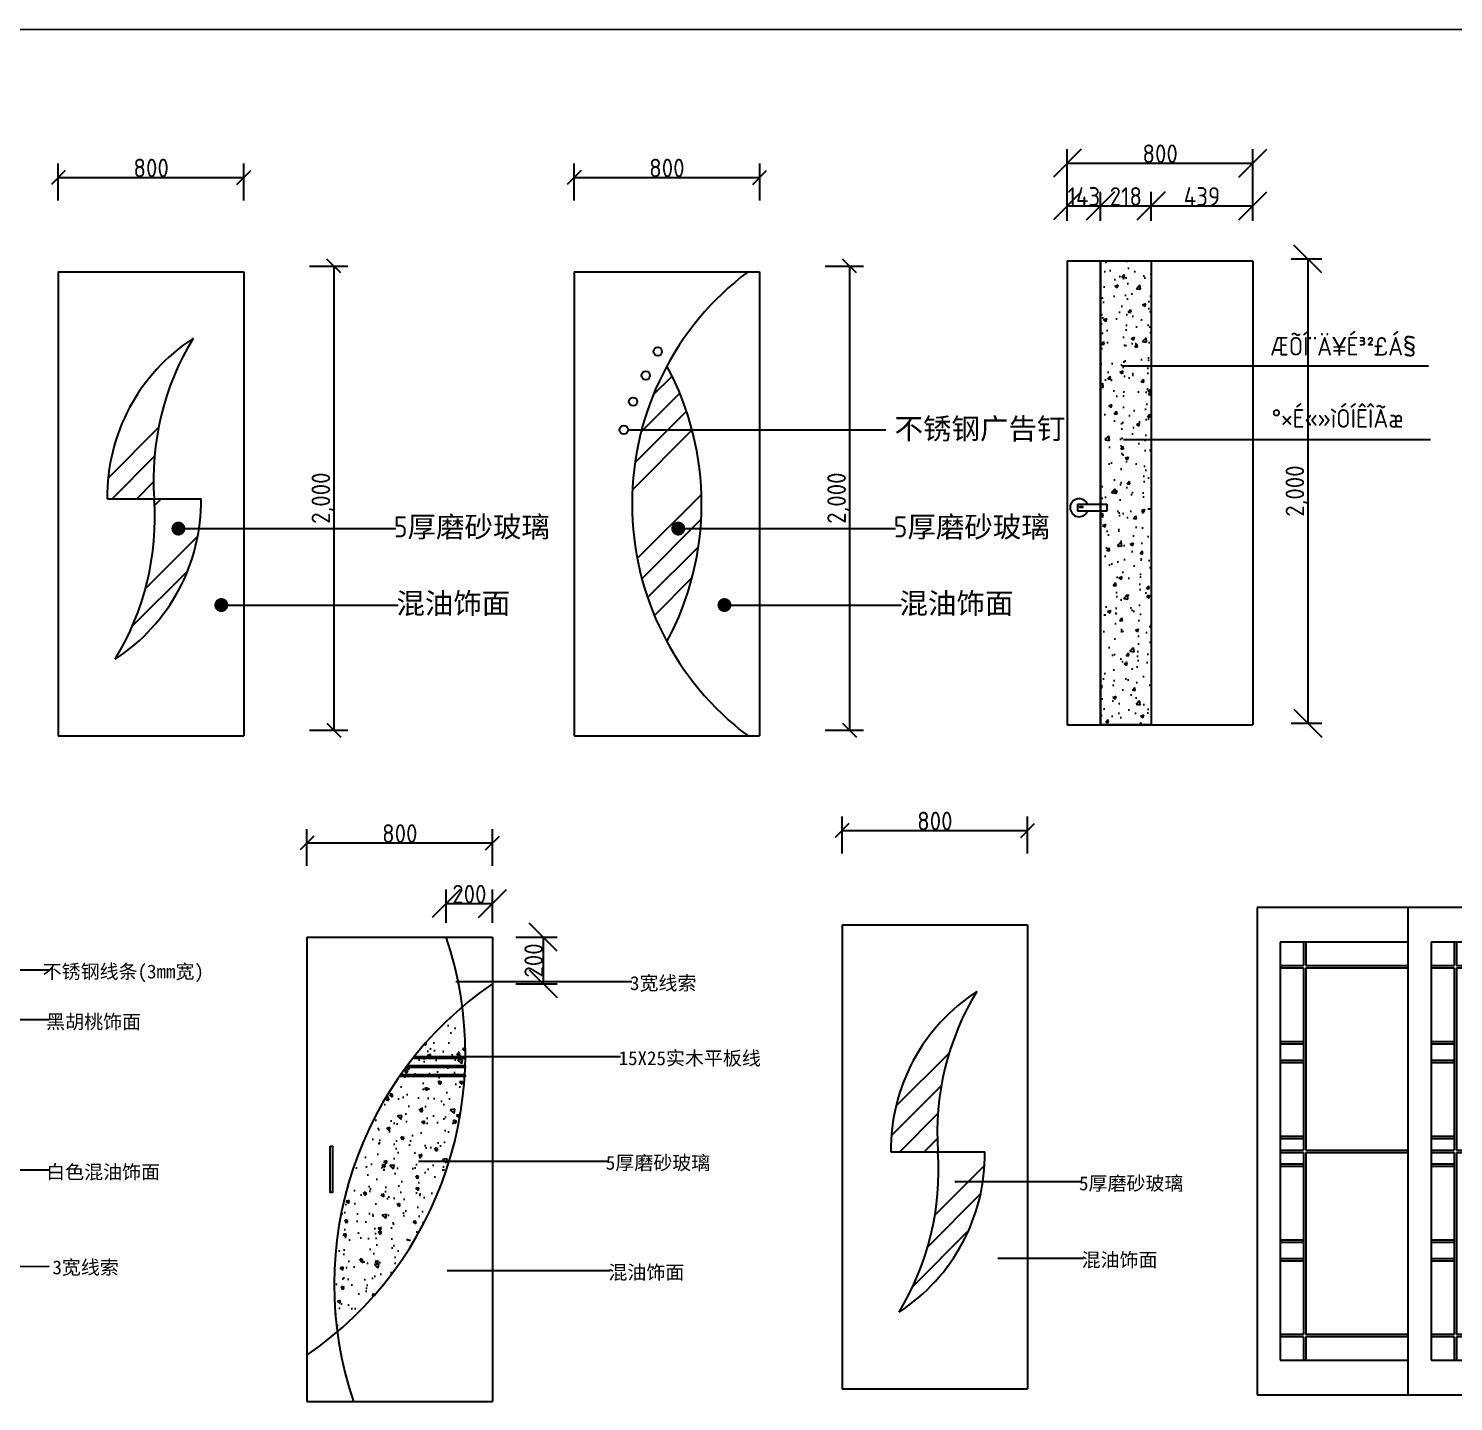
# Model space of a CAD drawing. Extents: x -42728 to 99010, y -18674 to 47645.
# Drawn here: x 26316 to 32458, y 11419 to 17334 of the extents above; entities that cross this region are included whole.
import ezdxf

# ---------------------------------------------------------------- set-up
doc = ezdxf.new("R2010")
doc.units = 0
doc.header["$LTSCALE"] = 100
doc.header["$MEASUREMENT"] = 0
doc.layers.get('0').update_dxf_attribs({"linetype": 'CONTINUOUS'})
doc.layers.get('DEFPOINTS').update_dxf_attribs({"linetype": 'CONTINUOUS'})
for name, color, linetype in [('3', 4, 'CONTINUOUS'), ('JIAJU', 7, 'CONTINUOUS'), ('LAYER4', 4, 'CONTINUOUS')]:
    doc.layers.add(name, color=color, linetype=linetype)
doc.styles.get("Standard").update_dxf_attribs({"font": 'ISOCP'})
doc.styles.add('STYLE1', font='simhei.ttf')
doc.dimstyles.get("Standard").update_dxf_attribs({"dimtxt": 2.5, "dimasz": 2.5, "dimexe": 1.25, "dimexo": 0.625, "dimtad": 1, "dimdec": 4, "dimdsep": 46, "dimlunit": 6, "dimtxsty": 'Standard', "dimcen": 2.5, "dimadec": 0, "dimazin": 0, "dimtfac": 1, "dimtdec": 4, "dimtmove": 0, "dimatfit": 3, "dimfxl": 1, "dimtolj": 1, "dimtzin": 0, "dimarcsym": 0})

# ---------------------------------------------------------------- blocks, each defined once
blk = doc.blocks.new('_OBLIQUE')
at = {"color": 0, "linetype": 'ByBlock'}
blk.add_line((-0.5, -0.5), (0.5, 0.5), dxfattribs=at)
blk = doc.blocks.new('*D906')
at = {"color": 2, "linetype": 'ByBlock', "transparency": 16777216}
for p, q in [((30793.2, 16504.8), (30793.2, 16813.8)), ((31593.2, 16504.8), (31593.2, 16813.8)), ((30793.2, 16753.8), (31593.2, 16753.8))]:
    blk.add_line(p, q, dxfattribs=at)
at = {"layer": 'DEFPOINTS', "color": 0, "linetype": 'ByBlock', "transparency": 16777216}
for p in [(31593.2, 16753.8), (30793.2, 15804.8), (31593.2, 15804.8)]:
    blk.add_point(p, dxfattribs=at)
at = {"color": 2, "linetype": 'ByBlock', "transparency": 16777216, "xscale": 120, "yscale": 120, "zscale": 120, "rotation": 180}
blk.add_blockref('_OBLIQUE', (30793.2, 16753.8), dxfattribs=at)
at = {"color": 2, "linetype": 'ByBlock', "transparency": 16777216, "xscale": 120, "yscale": 120, "zscale": 120}
blk.add_blockref('_OBLIQUE', (31593.2, 16753.8), dxfattribs=at)
at = {"color": 1, "linetype": 'ByBlock', "transparency": 16777216, "insert": (31193.2, 16794.4), "char_height": 80, "attachment_point": 5}
blk.add_mtext('\\A1;800', dxfattribs=at)
blk = doc.blocks.new('*D907')
at = {"color": 2, "linetype": 'ByBlock', "transparency": 16777216}
for p, q in [((30793.2, 16504.8), (30793.2, 16629.8)), ((30936.4, 16504.8), (30936.4, 16629.8)), ((30793.2, 16569.8), (30936.4, 16569.8))]:
    blk.add_line(p, q, dxfattribs=at)
at = {"layer": 'DEFPOINTS', "color": 0, "linetype": 'ByBlock', "transparency": 16777216}
for p in [(30936.4, 16569.8), (30793.2, 15804.8), (30936.4, 15804.8)]:
    blk.add_point(p, dxfattribs=at)
at = {"color": 2, "linetype": 'ByBlock', "transparency": 16777216, "xscale": 120, "yscale": 120, "zscale": 120, "rotation": 180}
blk.add_blockref('_OBLIQUE', (30793.2, 16569.8), dxfattribs=at)
at = {"color": 2, "linetype": 'ByBlock', "transparency": 16777216, "xscale": 120, "yscale": 120, "zscale": 120}
blk.add_blockref('_OBLIQUE', (30936.4, 16569.8), dxfattribs=at)
at = {"color": 1, "linetype": 'ByBlock', "transparency": 16777216, "insert": (30864.8, 16610.4), "char_height": 80, "attachment_point": 5}
blk.add_mtext('\\A1;143', dxfattribs=at)
blk = doc.blocks.new('*D908')
at = {"color": 2, "linetype": 'ByBlock', "transparency": 16777216}
for p, q in [((26444.4, 16593.4), (26444.4, 16752.5)), ((27244.4, 16593.4), (27244.4, 16752.5)), ((26444.4, 16692.5), (27244.4, 16692.5))]:
    blk.add_line(p, q, dxfattribs=at)
at = {"layer": 'DEFPOINTS', "color": 0, "linetype": 'ByBlock', "transparency": 16777216}
for p in [(27244.4, 16692.5), (26444.4, 15893.4), (27244.4, 15893.4)]:
    blk.add_point(p, dxfattribs=at)
at = {"color": 2, "linetype": 'ByBlock', "transparency": 16777216, "xscale": 60, "yscale": 60, "zscale": 60, "rotation": 180}
blk.add_blockref('_OBLIQUE', (26444.4, 16692.5), dxfattribs=at)
at = {"color": 2, "linetype": 'ByBlock', "transparency": 16777216, "xscale": 60, "yscale": 60, "zscale": 60}
blk.add_blockref('_OBLIQUE', (27244.4, 16692.5), dxfattribs=at)
at = {"color": 1, "linetype": 'ByBlock', "transparency": 16777216, "insert": (26844.4, 16733.1), "char_height": 80, "attachment_point": 5}
blk.add_mtext('\\A1;800', dxfattribs=at)
blk = doc.blocks.new('*D910')
at = {"color": 2, "linetype": 'ByBlock', "transparency": 16777216}
for p, q in [((28667.3, 16593.4), (28667.3, 16752.5)), ((29467.3, 16593.4), (29467.3, 16752.5)), ((28667.3, 16692.5), (29467.3, 16692.5))]:
    blk.add_line(p, q, dxfattribs=at)
at = {"layer": 'DEFPOINTS', "color": 0, "linetype": 'ByBlock', "transparency": 16777216}
for p in [(29467.3, 16692.5), (28667.3, 15893.4), (29467.3, 15893.4)]:
    blk.add_point(p, dxfattribs=at)
at = {"color": 2, "linetype": 'ByBlock', "transparency": 16777216, "xscale": 60, "yscale": 60, "zscale": 60, "rotation": 180}
blk.add_blockref('_OBLIQUE', (28667.3, 16692.5), dxfattribs=at)
at = {"color": 2, "linetype": 'ByBlock', "transparency": 16777216, "xscale": 60, "yscale": 60, "zscale": 60}
blk.add_blockref('_OBLIQUE', (29467.3, 16692.5), dxfattribs=at)
at = {"color": 1, "linetype": 'ByBlock', "transparency": 16777216, "insert": (29067.3, 16733.1), "char_height": 80, "attachment_point": 5}
blk.add_mtext('\\A1;800', dxfattribs=at)
blk = doc.blocks.new('*D912')
at = {"color": 2, "linetype": 'ByBlock', "transparency": 16777216}
for p, q in [((31757.8, 16341.1), (31890.1, 16341.1)), ((31830.1, 16341.1), (31830.1, 14341.1)), ((31757.8, 14341.1), (31890.1, 14341.1))]:
    blk.add_line(p, q, dxfattribs=at)
at = {"layer": 'DEFPOINTS', "color": 0, "linetype": 'ByBlock', "transparency": 16777216}
for p in [(31057.8, 16341.1), (31057.8, 14341.1), (31830.1, 14341.1)]:
    blk.add_point(p, dxfattribs=at)
at = {"color": 2, "linetype": 'ByBlock', "transparency": 16777216, "xscale": 120, "yscale": 120, "zscale": 120}
for p, rotation in [((31830.1, 16341.1), 90), ((31830.1, 14341.1), 270)]:
    blk.add_blockref('_OBLIQUE', p, dxfattribs=dict(at, rotation=rotation))
at = {"color": 1, "linetype": 'ByBlock', "transparency": 16777216, "insert": (31783.4, 15341.1), "char_height": 80, "attachment_point": 5, "rotation": 90}
blk.add_mtext('\\A1;2,000', dxfattribs=at)
blk = doc.blocks.new('*D913')
at = {"color": 2, "linetype": 'ByBlock', "transparency": 16777216}
for p, q in [((31593.2, 16504.8), (31593.2, 16629.8)), ((31154.3, 16569.8), (31593.2, 16569.8))]:
    blk.add_line(p, q, dxfattribs=at)
at = {"layer": 'DEFPOINTS', "color": 0, "linetype": 'ByBlock', "transparency": 16777216}
for p in [(31593.2, 16569.8), (31154.3, 15804.8), (31593.2, 15804.8)]:
    blk.add_point(p, dxfattribs=at)
at = {"color": 2, "linetype": 'ByBlock', "transparency": 16777216, "xscale": 120, "yscale": 120, "zscale": 120, "rotation": 180}
blk.add_blockref('_OBLIQUE', (31154.3, 16569.8), dxfattribs=at)
at = {"color": 2, "linetype": 'ByBlock', "transparency": 16777216, "xscale": 120, "yscale": 120, "zscale": 120}
blk.add_blockref('_OBLIQUE', (31593.2, 16569.8), dxfattribs=at)
at = {"color": 1, "linetype": 'ByBlock', "transparency": 16777216, "insert": (31373.7, 16610.4), "char_height": 80, "attachment_point": 5}
blk.add_mtext('\\A1;439', dxfattribs=at)
blk = doc.blocks.new('*D914')
at = {"color": 2, "linetype": 'ByBlock', "transparency": 16777216}
for p, q in [((31154.3, 16504.8), (31154.3, 16629.8)), ((30936.4, 16569.8), (31154.3, 16569.8))]:
    blk.add_line(p, q, dxfattribs=at)
at = {"layer": 'DEFPOINTS', "color": 0, "linetype": 'ByBlock', "transparency": 16777216}
for p in [(31154.3, 16569.8), (30936.4, 15804.8), (31154.3, 15804.8)]:
    blk.add_point(p, dxfattribs=at)
at = {"color": 2, "linetype": 'ByBlock', "transparency": 16777216, "xscale": 120, "yscale": 120, "zscale": 120, "rotation": 180}
blk.add_blockref('_OBLIQUE', (30936.4, 16569.8), dxfattribs=at)
at = {"color": 2, "linetype": 'ByBlock', "transparency": 16777216, "xscale": 120, "yscale": 120, "zscale": 120}
blk.add_blockref('_OBLIQUE', (31154.3, 16569.8), dxfattribs=at)
at = {"color": 1, "linetype": 'ByBlock', "transparency": 16777216, "insert": (31045.4, 16610.5), "char_height": 80, "attachment_point": 5}
blk.add_mtext('\\A1;218', dxfattribs=at)
blk = doc.blocks.new('*D927')
at = {"color": 2, "linetype": 'ByBlock', "transparency": 16777216}
for p, q in [((27526.6, 16310.7), (27691.9, 16310.7)), ((27631.9, 16310.7), (27631.9, 14310.7)), ((27526.6, 14310.7), (27691.9, 14310.7))]:
    blk.add_line(p, q, dxfattribs=at)
at = {"layer": 'DEFPOINTS', "color": 0, "linetype": 'ByBlock', "transparency": 16777216}
for p in [(26826.6, 16310.7), (26826.6, 14310.7), (27631.9, 14310.7)]:
    blk.add_point(p, dxfattribs=at)
at = {"color": 2, "linetype": 'ByBlock', "transparency": 16777216, "xscale": 60, "yscale": 60, "zscale": 60}
for p, rotation in [((27631.9, 16310.7), 90), ((27631.9, 14310.7), 270)]:
    blk.add_blockref('_OBLIQUE', p, dxfattribs=dict(at, rotation=rotation))
at = {"color": 1, "linetype": 'ByBlock', "transparency": 16777216, "insert": (27585.3, 15310.7), "char_height": 80, "attachment_point": 5, "rotation": 90}
blk.add_mtext('\\A1;2,000', dxfattribs=at)
blk = doc.blocks.new('*D930')
at = {"color": 2, "linetype": 'ByBlock', "transparency": 16777216}
for p, q in [((29749.5, 16310.7), (29914.8, 16310.7)), ((29854.8, 16310.7), (29854.8, 14310.7)), ((29749.5, 14310.7), (29914.8, 14310.7))]:
    blk.add_line(p, q, dxfattribs=at)
at = {"layer": 'DEFPOINTS', "color": 0, "linetype": 'ByBlock', "transparency": 16777216}
for p in [(29049.5, 16310.7), (29049.5, 14310.7), (29854.8, 14310.7)]:
    blk.add_point(p, dxfattribs=at)
at = {"color": 2, "linetype": 'ByBlock', "transparency": 16777216, "xscale": 60, "yscale": 60, "zscale": 60}
for p, rotation in [((29854.8, 16310.7), 90), ((29854.8, 14310.7), 270)]:
    blk.add_blockref('_OBLIQUE', p, dxfattribs=dict(at, rotation=rotation))
at = {"color": 1, "linetype": 'ByBlock', "transparency": 16777216, "insert": (29808.2, 15310.7), "char_height": 80, "attachment_point": 5, "rotation": 90}
blk.add_mtext('\\A1;2,000', dxfattribs=at)
blk = doc.blocks.new('*D1738')
at = {"color": 2, "linetype": 'ByBlock', "transparency": 16777216}
for p, q in [((4817.2, 2000.1), (4994.6, 2000.1)), ((4934.6, 2000.1), (4934.6, 1800)), ((4817.2, 1800), (4994.6, 1800))]:
    blk.add_line(p, q, dxfattribs=at)
at = {"layer": 'DEFPOINTS', "color": 0, "linetype": 'ByBlock', "transparency": 16777216}
for p in [(4117.2, 2000.1), (4117.2, 1800), (4934.6, 1800)]:
    blk.add_point(p, dxfattribs=at)
at = {"color": 2, "linetype": 'ByBlock', "transparency": 16777216, "xscale": 120, "yscale": 120, "zscale": 120}
for p, rotation in [((4934.6, 2000.1), 90), ((4934.6, 1800), 270)]:
    blk.add_blockref('_OBLIQUE', p, dxfattribs=dict(at, rotation=rotation))
at = {"color": 1, "linetype": 'ByBlock', "transparency": 16777216, "insert": (4893.9, 1900), "char_height": 80, "attachment_point": 5, "rotation": 90}
blk.add_mtext('\\A1;200', dxfattribs=at)
blk = doc.blocks.new('*D1739')
at = {"color": 2, "linetype": 'ByBlock', "transparency": 16777216}
for p, q in [((3916.7, 2307.2), (3916.7, 2466.3)), ((4716.7, 2307.2), (4716.7, 2466.3)), ((3916.7, 2406.3), (4716.7, 2406.3))]:
    blk.add_line(p, q, dxfattribs=at)
at = {"layer": 'DEFPOINTS', "color": 0, "linetype": 'ByBlock', "transparency": 16777216}
for p in [(4716.7, 2406.3), (3916.7, 1607.2), (4716.7, 1607.2)]:
    blk.add_point(p, dxfattribs=at)
at = {"color": 2, "linetype": 'ByBlock', "transparency": 16777216, "xscale": 60, "yscale": 60, "zscale": 60, "rotation": 180}
blk.add_blockref('_OBLIQUE', (3916.7, 2406.3), dxfattribs=at)
at = {"color": 2, "linetype": 'ByBlock', "transparency": 16777216, "xscale": 60, "yscale": 60, "zscale": 60}
blk.add_blockref('_OBLIQUE', (4716.7, 2406.3), dxfattribs=at)
at = {"color": 1, "linetype": 'ByBlock', "transparency": 16777216, "insert": (4316.7, 2446.9), "char_height": 80, "attachment_point": 5}
blk.add_mtext('\\A1;800', dxfattribs=at)
blk = doc.blocks.new('*D1741')
at = {"color": 2, "linetype": 'ByBlock', "transparency": 16777216}
for p, q in [((6222.8, 2361.1), (6222.8, 2520.2)), ((7022.8, 2361.1), (7022.8, 2520.2)), ((6222.8, 2460.2), (7022.8, 2460.2))]:
    blk.add_line(p, q, dxfattribs=at)
at = {"layer": 'DEFPOINTS', "color": 0, "linetype": 'ByBlock', "transparency": 16777216}
for p in [(7022.8, 2460.2), (6222.8, 1661.1), (7022.8, 1661.1)]:
    blk.add_point(p, dxfattribs=at)
at = {"color": 2, "linetype": 'ByBlock', "transparency": 16777216, "xscale": 60, "yscale": 60, "zscale": 60, "rotation": 180}
blk.add_blockref('_OBLIQUE', (6222.8, 2460.2), dxfattribs=at)
at = {"color": 2, "linetype": 'ByBlock', "transparency": 16777216, "xscale": 60, "yscale": 60, "zscale": 60}
blk.add_blockref('_OBLIQUE', (7022.8, 2460.2), dxfattribs=at)
at = {"color": 1, "linetype": 'ByBlock', "transparency": 16777216, "insert": (6622.8, 2500.8), "char_height": 80, "attachment_point": 5}
blk.add_mtext('\\A1;800', dxfattribs=at)
blk = doc.blocks.new('*D1742')
at = {"color": 2, "linetype": 'ByBlock', "transparency": 16777216}
for p, q in [((4516.7, 2062.5), (4516.7, 2205.2)), ((4716.7, 2062.5), (4716.7, 2205.2)), ((4516.7, 2145.2), (4716.7, 2145.2))]:
    blk.add_line(p, q, dxfattribs=at)
at = {"layer": 'DEFPOINTS', "color": 0, "linetype": 'ByBlock', "transparency": 16777216}
for p in [(4716.7, 2145.2), (4516.7, 1362.5), (4716.7, 1362.5)]:
    blk.add_point(p, dxfattribs=at)
at = {"color": 2, "linetype": 'ByBlock', "transparency": 16777216, "xscale": 120, "yscale": 120, "zscale": 120, "rotation": 180}
blk.add_blockref('_OBLIQUE', (4516.7, 2145.2), dxfattribs=at)
at = {"color": 2, "linetype": 'ByBlock', "transparency": 16777216, "xscale": 120, "yscale": 120, "zscale": 120}
blk.add_blockref('_OBLIQUE', (4716.7, 2145.2), dxfattribs=at)
at = {"color": 1, "linetype": 'ByBlock', "transparency": 16777216, "insert": (4616.7, 2185.8), "char_height": 80, "attachment_point": 5}
blk.add_mtext('\\A1;200', dxfattribs=at)
blk = doc.blocks.new('A$C28B323F6')
at = {"layer": 'JIAJU'}
for p, q in [((0, 2100), (0, 0)), ((2800, 2100), (0, 2100)), ((650, 2100), (650, 0)), ((1400, 2100), (1400, 0)), ((2150, 2100), (2150, 0)), ((2800, 0), (2800, 2100)), ((100, 1950), (100, 150)), ((650, 1950), (100, 1950)), ((200, 1950), (200, 1850)), ((210, 1950), (210, 1850)), ((750, 1950), (750, 150)), ((1300, 1950), (750, 1950)), ((850, 1950), (850, 1850)), ((860, 1950), (860, 1850)), ((1300, 1950), (1300, 150)), ((1500, 1950), (1500, 150)), ((2050, 1950), (1500, 1950)), ((1940, 1950), (1940, 1850)), ((1950, 1950), (1950, 1850)), ((2050, 1950), (2050, 150)), ((2700, 1950), (2150, 1950)), ((2590, 1950), (2590, 1850)), ((2600, 1950), (2600, 1850)), ((2700, 150), (2700, 1950)), ((100, 1850), (200, 1850)), ((210, 1850), (650, 1850)), ((750, 1850), (850, 1850)), ((860, 1850), (1300, 1850)), ((1940, 1850), (1500, 1850)), ((2050, 1850), (1950, 1850)), ((2590, 1850), (2150, 1850)), ((2700, 1850), (2600, 1850)), ((100, 1840), (200, 1840)), ((200, 1840), (200, 1055)), ((210, 1840), (210, 1055)), ((210, 1840), (650, 1840)), ((750, 1840), (850, 1840)), ((850, 1840), (850, 1055)), ((860, 1840), (860, 1055)), ((860, 1840), (1300, 1840)), ((1940, 1840), (1500, 1840)), ((1940, 1840), (1940, 1055)), ((1950, 1840), (1950, 1055)), ((2050, 1840), (1950, 1840)), ((2590, 1840), (2150, 1840)), ((2590, 1840), (2590, 1055)), ((2600, 1840), (2600, 1055)), ((2700, 1840), (2600, 1840)), ((100, 1522.6), (200, 1522.6)), ((100, 1512.6), (200, 1512.6)), ((750, 1522.6), (850, 1522.6)), ((750, 1512.6), (850, 1512.6)), ((2050, 1522.6), (1950, 1522.6)), ((2050, 1512.6), (1950, 1512.6)), ((2700, 1522.6), (2600, 1522.6)), ((2700, 1512.6), (2600, 1512.6)), ((100, 1442.6), (200, 1442.6)), ((100, 1432.6), (200, 1432.6)), ((750, 1442.6), (850, 1442.6)), ((750, 1432.6), (850, 1432.6)), ((2050, 1442.6), (1950, 1442.6)), ((2050, 1432.6), (1950, 1432.6)), ((2700, 1442.6), (2600, 1442.6)), ((2700, 1432.6), (2600, 1432.6)), ((100, 1115), (200, 1115)), ((750, 1115), (850, 1115)), ((2050, 1115), (1950, 1115)), ((2700, 1115), (2600, 1115)), ((100, 1105), (200, 1105)), ((100, 1055), (200, 1055)), ((100, 1045), (200, 1045)), ((200, 1045), (200, 260)), ((210, 1055), (650, 1055)), ((210, 1045), (210, 260)), ((210, 1045), (650, 1045)), ((750, 1105), (850, 1105)), ((750, 1055), (850, 1055)), ((750, 1045), (850, 1045)), ((850, 1045), (850, 260)), ((860, 1055), (1300, 1055)), ((860, 1045), (860, 260)), ((860, 1045), (1300, 1045)), ((1940, 1055), (1500, 1055)), ((1940, 1045), (1500, 1045)), ((1940, 1045), (1940, 260)), ((2050, 1105), (1950, 1105)), ((2050, 1055), (1950, 1055)), ((1950, 1045), (1950, 260)), ((2050, 1045), (1950, 1045)), ((2590, 1055), (2150, 1055)), ((2590, 1045), (2150, 1045)), ((2590, 1045), (2590, 260)), ((2700, 1105), (2600, 1105)), ((2700, 1055), (2600, 1055)), ((2600, 1045), (2600, 260)), ((2700, 1045), (2600, 1045)), ((100, 995), (200, 995)), ((100, 985), (200, 985)), ((750, 995), (850, 995)), ((750, 985), (850, 985)), ((2050, 995), (1950, 995)), ((2050, 985), (1950, 985)), ((2700, 995), (2600, 995)), ((2700, 985), (2600, 985)), ((100, 667.4), (200, 667.4)), ((100, 657.4), (200, 657.4)), ((750, 667.4), (850, 667.4)), ((750, 657.4), (850, 657.4)), ((2050, 667.4), (1950, 667.4)), ((2050, 657.4), (1950, 657.4)), ((2700, 667.4), (2600, 667.4)), ((2700, 657.4), (2600, 657.4)), ((100, 587.4), (200, 587.4)), ((100, 577.4), (200, 577.4)), ((750, 587.4), (850, 587.4)), ((750, 577.4), (850, 577.4)), ((2050, 587.4), (1950, 587.4)), ((2050, 577.4), (1950, 577.4)), ((2700, 587.4), (2600, 587.4)), ((2700, 577.4), (2600, 577.4)), ((200, 260), (100, 260)), ((200, 250), (100, 250)), ((200, 250), (200, 150)), ((650, 260), (210, 260)), ((210, 250), (210, 150)), ((650, 250), (210, 250)), ((850, 260), (750, 260)), ((850, 250), (750, 250)), ((850, 250), (850, 150)), ((1300, 260), (860, 260)), ((1300, 250), (860, 250)), ((860, 250), (860, 150)), ((1500, 260), (1940, 260)), ((1500, 250), (1940, 250)), ((1940, 250), (1940, 150)), ((1950, 260), (2050, 260)), ((1950, 250), (1950, 150)), ((1950, 250), (2050, 250)), ((2150, 260), (2590, 260)), ((2150, 250), (2590, 250)), ((2590, 250), (2590, 150)), ((2600, 260), (2700, 260)), ((2600, 250), (2700, 250)), ((2600, 250), (2600, 150)), ((100, 150), (650, 150)), ((750, 150), (1300, 150)), ((1500, 150), (2050, 150)), ((2150, 150), (2700, 150)), ((0, 0), (2800, 0))]:
    blk.add_line(p, q, dxfattribs=at)
blk = doc.blocks.new('A$C69790708')
h = blk.add_hatch()
h.set_pattern_fill('ANSI34', color=1, scale=600, style=0)
h.set_pattern_definition([(45, (-7358.3, -22176.97), (-318.198, 318.198), []), (45, (-7252.25, -22176.97), (-318.198, 318.198), []), (45, (-7146.2, -22176.97), (-318.198, 318.198), []), (45, (-7040.1, -22176.97), (-318.198, 318.198), [])])
h.paths.add_polyline_path([(6433.2, 1075.7), (6636, 1075.7, -0.15509), (6803.5, 1766.5, 0.256015)])
h.paths.add_polyline_path([(6468.5, 385, 0.256015), (6838.8, 1075.7), (6636, 1075.7, -0.15509)])
h = blk.add_hatch()
h.set_pattern_fill('AR-CONC', color=1, scale=20, angle=90, style=0)
h.set_pattern_definition([(140, (-7446.42, -22296.83), (12.55043, 143.45204), [15, -165]), (85, (-7446.42, -22296.83), (-150.4384, -27.7503), [12, -132]), (190.4514, (-7445.38, -22284.87), (-137.8879, 115.7019), [12.748, -140.2284]), (136.1842, (-7486.42, -22296.83), (33.1038, 213.4482), [22.5, -247.5]), (186.6356, (-7483.66, -22279.04), (-194.8236, 186.9325), [19.122, -210.3426]), (81.1842, (-7486.42, -22296.83), (-194.8237, 186.9324), [18, -198]), (111, (-7476.42, -22276.83), (80.5238, 119.3814), [15, -165]), (56, (-7476.42, -22276.83), (-145.03, 48.6631), [12, -132]), (161.4514, (-7469.71, -22266.88), (-64.5061, 168.0445), [12.748, -140.2284]), (127.5, (-7446.423, -22296.83), (-66.57877, 2.43197), [0, -130.4, 0, -134, 0, -132.5]), (97.5, (-7446.42, -22296.83), (-78.88234, 52.6139), [0, -76.4, 0, -127.4, 0, -50.5]), (57.5, (-7446.423, -22341.43), (4.51097, 106.76449), [0, -50, 0, -156, 0, -207]), (47.5, (-7446.42, -22361.43), (-20.021, 116.63723), [0, -65, 0, -103.6, 0, -147])])
h.paths.add_polyline_path([(4586.1, 1699.9, 0.253616), (4047.2, 300.1, 0.253616)])
at = {"color": 2}
for p, q in [((6222.8, 2053.9), (6222.8, 53.9)), ((6222.8, 2053.9), (7022.8, 2053.9)), ((7022.8, 2053.9), (7022.8, 53.9)), ((3916.7, 2000), (3916.7, 0)), ((3916.7, 2000), (4716.7, 2000)), ((4716.7, 2000), (4716.7, 0)), ((6433.2, 1075.7), (6838.8, 1075.7)), ((6222.8, 53.9), (7022.8, 53.9)), ((3916.7, 0), (4716.7, 0))]:
    blk.add_line(p, q, dxfattribs=at)
for points in [[(2586.2, 1859.8), (2805.7, 1859.8)], [(4558.3, 1809.8), (5317, 1809.8)], [(2036.6, 1645.6), (2805.7, 1645.6)], [(4565.4, 1486.3), (5268, 1486.3)], [(2433.2, 998.2), (2805.7, 998.2)], [(4397.4, 1035.8), (5213, 1035.8)], [(1983.8, 581.2), (2805.7, 583)], [(4521.4, 563.8), (5224, 563.8)]]:
    blk.add_lwpolyline(points, dxfattribs=at)
for points in [[(4595.8, 1484.6), (4378.8, 1484.6), (4378.8, 1479.6), (4595.8, 1479.6)], [(4599.3, 1445.6), (4348.8, 1445.6), (4348.8, 1440.6), (4599.3, 1440.6)], [(4599.3, 1407.1), (4317.8, 1407.1), (4317.8, 1402.1), (4599.3, 1402.1)], [(4017, 1099.6), (4027.4, 1099.6), (4027.4, 900.4), (4017, 900.4)]]:
    blk.add_lwpolyline(points, close=True, dxfattribs=at)
at = {"color": 1}
for centre, start, end in [((3025.7, 1497), 304.48827, 18.64183), ((5607.7, 503), 124.48827, 198.64183)]:
    blk.add_arc(centre, 1573.6, start, end, dxfattribs=at)
at = {"color": 2}
for centre, radius, start, end in [((7248.7, 1083.2), 815.5, 123.08416, 180.5248), ((7806.5, 1157.6), 1173.3, 148.73641, 183.99955), ((6023.3, 1068.2), 815.5, 303.08416, 0.5248), ((5465.6, 993.9), 1173.3, 328.73641, 3.99955)]:
    blk.add_arc(centre, radius, start, end, dxfattribs=at)
at = {"layer": '3', "color": 2}
for points in [[(6709.2, 947.2), (7252.5, 947.2)], [(6893.8, 617.7), (7263.5, 617.7)]]:
    blk.add_lwpolyline(points, dxfattribs=at)
at = {"layer": '3', "style": 'STYLE1'}
for s, p in [('不锈钢线条(3mm宽)', (2777.4, 1822.5)), ('3宽线索', (5308.9, 1772.5)), ('黑胡桃饰面', (2792.7, 1606.2)), ('15X25实木平板线', (5259.9, 1449)), ('5厚磨砂玻璃', (5204.9, 998.5)), ('白色混油饰面', (2792.7, 958.8)), ('5厚磨砂玻璃', (7244.3, 909.8)), ('3宽线索', (2819.6, 548)), ('混油饰面', (7255.3, 580.3)), ('混油饰面', (5215.9, 526.5))]:
    blk.add_text(s, height=60, dxfattribs=at).set_placement(p)
for base, p1, p2, picture, middle in [((7022.8, 2460.2), (6222.8, 1661.1), (7022.8, 1661.1), '*D1741', (6622.8, 2500.8)), ((4716.7, 2406.3), (3916.7, 1607.2), (4716.7, 1607.2), '*D1739', (4316.7, 2446.9))]:
    dim = blk.add_linear_dim(base=base, p1=p1, p2=p2, dimstyle='Standard', override={"dimtxt": 80, "dimasz": 60, "dimexe": 60, "dimexo": 700, "dimdec": 0, "dimblk1": 'OBLIQUE', "dimblk2": 'OBLIQUE', "dimsah": 1, "dimclrd": 2, "dimclre": 2, "dimclrt": 1, "dimtdec": 0, "dimtmove": 1})
    dim.commit()
    dim.dimension.update_dxf_attribs({"geometry": picture, "text_midpoint": middle})
at = {"layer": 'LAYER4'}
dim = blk.add_linear_dim(base=(4716.7, 2145.2), p1=(4516.7, 1362.5), p2=(4716.7, 1362.5), dimstyle='Standard', override={"dimtxt": 80, "dimasz": 120, "dimexe": 60, "dimexo": 700, "dimdec": 0, "dimblk1": 'OBLIQUE', "dimblk2": 'OBLIQUE', "dimsah": 1, "dimclrd": 2, "dimclre": 2, "dimclrt": 1, "dimtdec": 0, "dimtmove": 1}, dxfattribs=at)
dim.commit()
dim.dimension.update_dxf_attribs({"geometry": '*D1742', "text_midpoint": (4616.7, 2185.8)})
dim = blk.add_linear_dim(base=(4934.6, 1800), p1=(4117.2, 2000.1), p2=(4117.2, 1800), angle=90, dimstyle='Standard', override={"dimtxt": 80, "dimasz": 120, "dimexe": 60, "dimexo": 700, "dimdec": 0, "dimblk1": 'OBLIQUE', "dimblk2": 'OBLIQUE', "dimsah": 1, "dimclrd": 2, "dimclre": 2, "dimclrt": 1, "dimtdec": 0, "dimtmove": 1}, dxfattribs=at)
dim.commit()
dim.dimension.update_dxf_attribs({"geometry": '*D1738', "text_midpoint": (4893.9, 1900)})

msp = doc.modelspace()

# ---------------------------------------------------------------- hatches: boundary and pattern name
h = msp.add_hatch()
h.set_pattern_fill('AR-CONC', color=1, scale=20, style=0)
h.set_pattern_definition([(50, (25098.31, -4383.92), (143.45204, -12.5504), [15, -165]), (355, (25098.3, -4383.92), (-27.7503, 150.4384), [12, -132]), (100.4514, (25110.26, -4384.97), (115.7019, 137.8879), [12.748, -140.2284]), (46.1842, (25098.3, -4343.92), (213.4482, -33.1038), [22.5, -247.5]), (96.6356, (25116.1, -4346.68), (186.9325, 194.8236), [19.122, -210.3426]), (351.1842, (25098.3, -4343.92), (186.9324, 194.8237), [18, -198]), (21, (25118.31, -4353.92), (119.3814, -80.5238), [15, -165]), (326, (25118.3, -4353.92), (48.6631, 145.03), [12, -132]), (71.4514, (25128.26, -4360.63), (168.0445, 64.5061), [12.748, -140.2284]), (37.5, (25098.307, -4383.923), (2.43197, 66.57877), [0, -130.4, 0, -134, 0, -132.5]), (7.5, (25098.31, -4383.92), (52.6139, 78.88234), [0, -76.4, 0, -127.4, 0, -50.5]), (327.5, (25053.707, -4383.92), (106.76449, -4.51097), [0, -50, 0, -156, 0, -207]), (317.5, (25033.71, -4383.92), (116.63723, 20.021), [0, -65, 0, -103.6, 0, -147])])
h.paths.add_polyline_path([(30936.40574, 15285.16835), (30963.07152, 15285.16835), (30963.07152, 15254.3401), (30936.40574, 15254.3401), (30936.40574, 14333.44441), (31154.2975, 14333.44441), (31154.2975, 16333.44441), (30936.40574, 16333.44441)])
h = msp.add_hatch()
h.set_pattern_fill('ANSI34', color=1, scale=600, style=0)
h.set_pattern_definition([(45, (12863.3, -7944.68), (-318.198, 318.198), []), (45, (12969.34, -7944.68), (-318.198, 318.198), []), (45, (13075.4, -7944.68), (-318.198, 318.198), []), (45, (13181.48, -7944.68), (-318.198, 318.198), [])])
h.paths.add_polyline_path([(26654.82702, 15308.01521), (26857.61712, 15308.01521, -0.1550903295), (27025.137, 15998.77015, 0.25601533)])
h.paths.add_polyline_path([(26690.09724, 14617.26027, 0.25601533), (27060.40723, 15308.01521), (26857.61712, 15308.01521, -0.1550903295)])
h = msp.add_hatch()
h.set_pattern_fill('ANSI34', color=1, scale=600, style=0)
h.set_pattern_definition([(45, (12309.17, -7944.68), (-318.198, 318.198), []), (45, (12415.24, -7944.68), (-318.198, 318.198), []), (45, (12521.3, -7944.68), (-318.198, 318.198), []), (45, (12627.37, -7944.68), (-318.198, 318.198), [])])
h.paths.add_polyline_path([(29067.27058, 14692.43502, 0.2526455763), (29067.27058, 15879.86923, 0.2526455763)])

# ---------------------------------------------------------------- linework, layer by layer
msp.add_line((5720.2478, 17333.99018), (36688.13139, 17329.67949))
at = {"color": 2}
for p, q in [((26444.37732, 16286.15194), (26444.37732, 14286.15194)), ((26444.37732, 16286.15194), (27244.37732, 16286.15194)), ((27244.37732, 16286.15194), (27244.37732, 14286.15194)), ((28667.27058, 16286.15213), (28667.27058, 14286.15213)), ((28667.27058, 16286.15213), (29467.27058, 16286.15213)), ((29467.27058, 16286.15213), (29467.27058, 14286.15213)), ((31027.90943, 15880.63951), (32349.50921, 15880.63951)), ((28899.84864, 15605.06353), (30011.5277, 15605.06353)), ((31035.06833, 15563.00752), (32358.2208, 15563.00752)), ((26654.82702, 15308.01521), (27060.40723, 15308.01521)), ((26444.37732, 14286.15194), (27244.37732, 14286.15194)), ((28667.27058, 14286.15213), (29467.27058, 14286.15213))]:
    msp.add_line(p, q, dxfattribs=at)
for centre in [(29027.9764, 15942.57832), (28976.13023, 15839.13466), (28921.78534, 15726.6589), (28881.60943, 15605.06353)]:
    msp.add_circle(centre, 18.23921, dxfattribs=at)
for centre, radius, start, end in [((30167.27058, 15286.15213), 1250, 126.869897646, 233.130102354), ((27470.29602, 15315.48475), 815.50321, 123.084159963, 180.52480342), ((28028.06668, 15389.85187), 1173.30704, 148.736406471, 183.999554438), ((27967.27058, 15286.15213), 1250, 331.642363424, 28.357636576), ((26244.93822, 15300.54567), 815.50321, 303.084159963, 0.52480342), ((25687.16757, 15226.17855), 1173.30704, 328.736406471, 3.999554438)]:
    msp.add_arc(centre, radius, start, end, dxfattribs=at)
at = {"layer": '3'}
for p, q in [((30793.20189, 16333.44441), (31593.20189, 16333.44441)), ((30793.20189, 16333.44441), (30793.20189, 14333.44441)), ((30936.40574, 16333.44441), (30936.40574, 14333.44441)), ((31154.2975, 16333.44441), (31154.2975, 14333.44441)), ((31593.20189, 16333.44441), (31593.20189, 14333.44441)), ((30793.20189, 14333.44441), (31593.20189, 14333.44441))]:
    msp.add_line(p, q, dxfattribs=at)
at = {"layer": '3', "color": 4}
for p, q in [((30936.40574, 14333.44441), (30936.40574, 16333.44441)), ((31154.2975, 16333.44441), (31154.2975, 14333.44441)), ((30837.50723, 15285.16835), (30963.07152, 15285.16835)), ((30837.50723, 15285.16835), (30837.50723, 15254.3401)), ((30963.07152, 15254.3401), (30837.50723, 15254.3401)), ((30845.74526, 15270.50048), (30845.74526, 15274.61507)), ((30845.74526, 15274.61507), (30859.47583, 15274.61507)), ((30859.47583, 15270.50048), (30845.74526, 15270.50048)), ((30859.47583, 15274.61507), (30859.47583, 15270.50048)), ((30963.07152, 15285.16835), (30963.07152, 15254.3401)), ((30973.23488, 15259.72127), (30973.23488, 15259.72127)), ((30973.23488, 15259.72127), (30973.23488, 15259.72127)), ((30973.23488, 15259.72127), (30973.23488, 15259.72127)), ((31154.2975, 14333.44441), (30936.40574, 14333.44441))]:
    msp.add_line(p, q, dxfattribs=at)
msp.add_arc((30844.43158, 15269.40165), 38.99932, 23.846108333, 337.281724229, dxfattribs=at)

# ---------------------------------------------------------------- block references
for name, p in [('A$C69790708', (23599.44227, 11418.70877)), ('A$C28B323F6', (31611.027, 11447.08921))]:
    msp.add_blockref(name, p)

# ---------------------------------------------------------------- texts
at = {"color": 1}
for s, p in [('不锈钢广告钉', (30048.48631, 15565.10359)), ('5厚磨砂玻璃', (27890.59305, 15142.1034)), ('5厚磨砂玻璃', (30044.98631, 15142.10359)), ('混油饰面', (27901.59305, 14812.6034)), ('混油饰面', (30069.98631, 14812.60359))]:
    msp.add_text(s, height=90, dxfattribs=at).set_placement(p)
at = {"color": 1, "char_height": 80, "width": 865, "attachment_point": 1}
for s, insert in [('ÆÕÍ¨Ä¥É³²£Á§', (31667.34796, 16005.12042)), ('°×É«»ìÓÍÊÎÃæ', (31674.00332, 15694.16563))]:
    msp.add_mtext(s, dxfattribs=dict(at, insert=insert))

# ---------------------------------------------------------------- dimensions: what is measured, and where the dimension line sits
for base, p1, p2, picture, middle in [((27244.37732, 16692.46995), (26444.37732, 15893.38658), (27244.37732, 15893.38658), '*D908', (26844.37732, 16733.09495)), ((29467.27058, 16692.47014), (28667.27058, 15893.38677), (29467.27058, 15893.38677), '*D910', (29067.27058, 16733.09514))]:
    dim = msp.add_linear_dim(base=base, p1=p1, p2=p2, dimstyle='Standard', override={"dimtxt": 80, "dimasz": 60, "dimexe": 60, "dimexo": 700, "dimdec": 0, "dimblk1": 'OBLIQUE', "dimblk2": 'OBLIQUE', "dimsah": 1, "dimclrd": 2, "dimclre": 2, "dimclrt": 1, "dimtdec": 0, "dimtmove": 1})
    dim.commit()
    dim.dimension.update_dxf_attribs({"geometry": picture, "text_midpoint": middle})
for base, p1, p2, picture, middle in [((27631.89036, 14310.6998), (26826.64317, 16310.6998), (26826.64317, 14310.6998), '*D927', (27585.25748, 15310.6998)), ((29854.78362, 14310.69999), (29049.53643, 16310.69999), (29049.53643, 14310.69999), '*D930', (29808.15074, 15310.69999))]:
    dim = msp.add_linear_dim(base=base, p1=p1, p2=p2, angle=90, dimstyle='Standard', override={"dimtxt": 80, "dimasz": 60, "dimexe": 60, "dimexo": 700, "dimdec": 0, "dimblk1": 'OBLIQUE', "dimblk2": 'OBLIQUE', "dimsah": 1, "dimclrd": 2, "dimclre": 2, "dimclrt": 1, "dimtdec": 0, "dimtmove": 1})
    dim.commit()
    dim.dimension.update_dxf_attribs({"geometry": picture, "text_midpoint": middle})
at = {"layer": 'LAYER4'}
for base, p1, p2, override, picture, middle in [((31593.20189, 16753.77481), (30793.20189, 15804.76355), (31593.20189, 15804.76355), {"dimtxt": 80, "dimasz": 120, "dimexe": 60, "dimexo": 700, "dimdec": 0, "dimblk1": 'OBLIQUE', "dimblk2": 'OBLIQUE', "dimsah": 1, "dimclrd": 2, "dimclre": 2, "dimclrt": 1, "dimtdec": 0, "dimtmove": 1}, '*D906', (31193.20189, 16794.39981)), ((30936.40574, 16569.82468), (30793.20189, 15804.76355), (30936.40574, 15804.76355), {"dimtxt": 80, "dimasz": 120, "dimexe": 60, "dimexo": 700, "dimdec": 0, "dimblk1": 'OBLIQUE', "dimblk2": 'OBLIQUE', "dimsah": 1, "dimclrd": 2, "dimclre": 2, "dimclrt": 1, "dimtdec": 0, "dimtmove": 1}, '*D907', (30864.80381, 16610.44968)), ((31154.2975, 16569.82468), (30936.40574, 15804.76355), (31154.2975, 15804.76355), {"dimtxt": 80, "dimasz": 120, "dimexe": 60, "dimexo": 700, "dimdec": 0, "dimblk1": 'OBLIQUE', "dimblk2": 'OBLIQUE', "dimsah": 1, "dimse1": 1, "dimclrd": 2, "dimclre": 2, "dimclrt": 1, "dimtdec": 0, "dimtmove": 1}, '*D914', (31045.35162, 16610.45756)), ((31593.20189, 16569.82468), (31154.2975, 15804.76355), (31593.20189, 15804.76355), {"dimtxt": 80, "dimasz": 120, "dimexe": 60, "dimexo": 700, "dimdec": 0, "dimblk1": 'OBLIQUE', "dimblk2": 'OBLIQUE', "dimsah": 1, "dimse1": 1, "dimclrd": 2, "dimclre": 2, "dimclrt": 1, "dimtdec": 0, "dimtmove": 1}, '*D913', (31373.7497, 16610.44968))]:
    dim = msp.add_linear_dim(base=base, p1=p1, p2=p2, dimstyle='Standard', override=override, dxfattribs=at)
    dim.commit()
    dim.dimension.update_dxf_attribs({"geometry": picture, "text_midpoint": middle})
dim = msp.add_linear_dim(base=(31830.06521, 14341.11769), p1=(31057.7524, 16341.11769), p2=(31057.7524, 14341.11769), angle=90, dimstyle='Standard', override={"dimtxt": 80, "dimasz": 120, "dimexe": 60, "dimexo": 700, "dimdec": 0, "dimblk1": 'OBLIQUE', "dimblk2": 'OBLIQUE', "dimsah": 1, "dimclrd": 2, "dimclre": 2, "dimclrt": 1, "dimtdec": 0, "dimtmove": 1}, dxfattribs=at)
dim.commit()
dim.dimension.update_dxf_attribs({"geometry": '*D912', "text_midpoint": (31783.43234, 15341.11769)})

# ---------------------------------------------------------------- leaders
at = {"color": 2}
for points in [[(26962.0736, 15179.49519), (27898.74021, 15179.49519)], [(29116.46686, 15179.49538), (30053.13347, 15179.49538)], [(27147.0736, 14849.99519), (27909.74021, 14849.99519)], [(29315.46686, 14849.99538), (30078.13347, 14849.99538)]]:
    msp.add_leader(points, dimstyle='Standard', override={"dimtxt": 120, "dimasz": 60, "dimexe": 60, "dimexo": 600, "dimtih": 0, "dimdec": 0, "dimclrd": 2, "dimclre": 2, "dimclrt": 1, "dimtdec": 0, "dimldrblk": 'DOT'}, dxfattribs=at)

doc.saveas('drawing.dxf')
